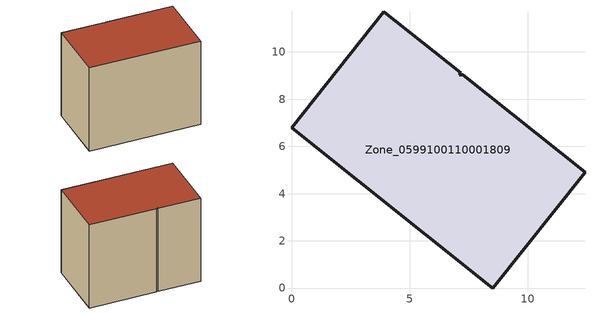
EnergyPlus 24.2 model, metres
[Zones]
Zone_0599100110001809
 floor ground (C_G): 7.1,9.04 7.26,9.03 12.43,4.91 8.52,0 0,6.78 3.92,11.7 7.16,9.11 z0.51
 wall outside (C_F): 8.52,0 12.43,4.91 7.26,9.03 7.1,9.04 7.16,9.11 3.92,11.7 0,6.78 8.52,0 z0.51:9.41
 roof outside (C_R): 12.43,4.91 7.26,9.03 7.1,9.04 7.16,9.11 3.92,11.7 0,6.78 8.52,0 z9.41
[BUILDING]
Pand.0599100110001809: North Axis=0; Terrain=City; Loads Convergence Tolerance Value=0.04; Temperature Convergence Tolerance Value=0.4; Solar Distribution=FullExterior; Maximum Number of Warmup Days=25; Minimum Number of Warmup Days=1
[Site:Location]
Rotterdam.The.Hague.AP_ZH_NLD Design_Conditions: Latitude=51.96; Longitude=4.45; Time Zone=1; Elevation=-4.5
[SITE:GROUNDTEMPERATURE:BUILDINGSURFACE]
18, 18, 18, 18, 18, 18, 18, 18, 18, 18, 18, 18
[MATERIAL] Thermal Absorptance=0.9; Solar Absorptance=0.7; Visible Absorptance=0.7
Name | Roughness | Thickness | Conductivity | Density | Specific Heat
G.TC.2015-2018 | MediumSmooth | 0.15 | 0.0428571 | 540 | 1210
F.TC.2015-2018 | Rough | 0.3 | 0.0666667 | 1920 | 840
R.TC.2015-2018 | MediumRough | 0.2 | 0.0333333 | 1500 | 1000
[CONSTRUCTION]
C_G: G.TC.2015-2018
C_F: F.TC.2015-2018
C_R: R.TC.2015-2018
[ZONE]
Zone_0599100110001809: Type=1; Multiplier=1; Ceiling Height=Autocalculate; Volume=Autocalculate; Floor Area=autocalculate; Part of Total Floor Area=Yes
[ZONEINFILTRATION:DESIGNFLOWRATE]
Infil_Zone_0599100110001809: Zone or ZoneList or Space or SpaceList=Zone_0599100110001809; Schedule=AlwaysOn; Design Flow Rate Calculation Method=Flow/Area; Flow Rate per Floor Area=0.0015; Constant Term Coefficient=1; Temperature Term Coefficient=0; Velocity Term Coefficient=0; Velocity Squared Term Coefficient=0
[HVACTEMPLATE:ZONE:IDEALLOADSAIRSYSTEM]
Zone_0599100110001809: Maximum Heating Supply Air Temperature=50; Minimum Cooling Supply Air Temperature=13; Maximum Heating Supply Air Humidity Ratio=0.0156; Minimum Cooling Supply Air Humidity Ratio=0.0077; Heating Limit=NoLimit; Cooling Limit=NoLimit; Dehumidification Control Type=ConstantSensibleHeatRatio; Cooling Sensible Heat Ratio=0.7; Dehumidification Setpoint=60; Humidification Control Type=None; Humidification Setpoint=30; Outdoor Air Method=None; Outdoor Air Flow Rate per Person=0.00944; Outdoor Air Flow Rate per Zone Floor Area=0; Outdoor Air Flow Rate per Zone=0; Demand Controlled Ventilation Type=None; Outdoor Air Economizer Type=NoEconomizer; Heat Recovery Type=None; Sensible Heat Recovery Effectiveness=0.7; Latent Heat Recovery Effectiveness=0.65
[ZONECONTROL:THERMOSTAT]
ThermostatControl_Zone_0599100110001809: Zone or ZoneList=Zone_0599100110001809; Control Type Schedule=DualSetpointControlType; Control 1=Thermostat_Zone_0599100110001809; Temperature Difference Between Cutout And Setpoint=0
[THERMOSTATSETPOINT:DUALSETPOINT]
Thermostat_Zone_0599100110001809: Heating Setpoint Temperature Schedule=HeatingSetpoint_Zone_0599100110001809; Cooling Setpoint Temperature Schedule=CoolingSetpoint_Zone_0599100110001809
[SCHEDULE:COMPACT]
HeatingSetpoint_Zone_0599100110001809: Through: 12/31, For: AllDays, Until: 24:00, 21
CoolingSetpoint_Zone_0599100110001809: Through: 12/31, For: AllDays, Until: 24:00, 24
DualSetpointControlType: Through: 12/31, For: AllDays, Until: 24:00, 4
AlwaysOn: Through: 12/31, For: AllDays, Until: 24:00, 1
